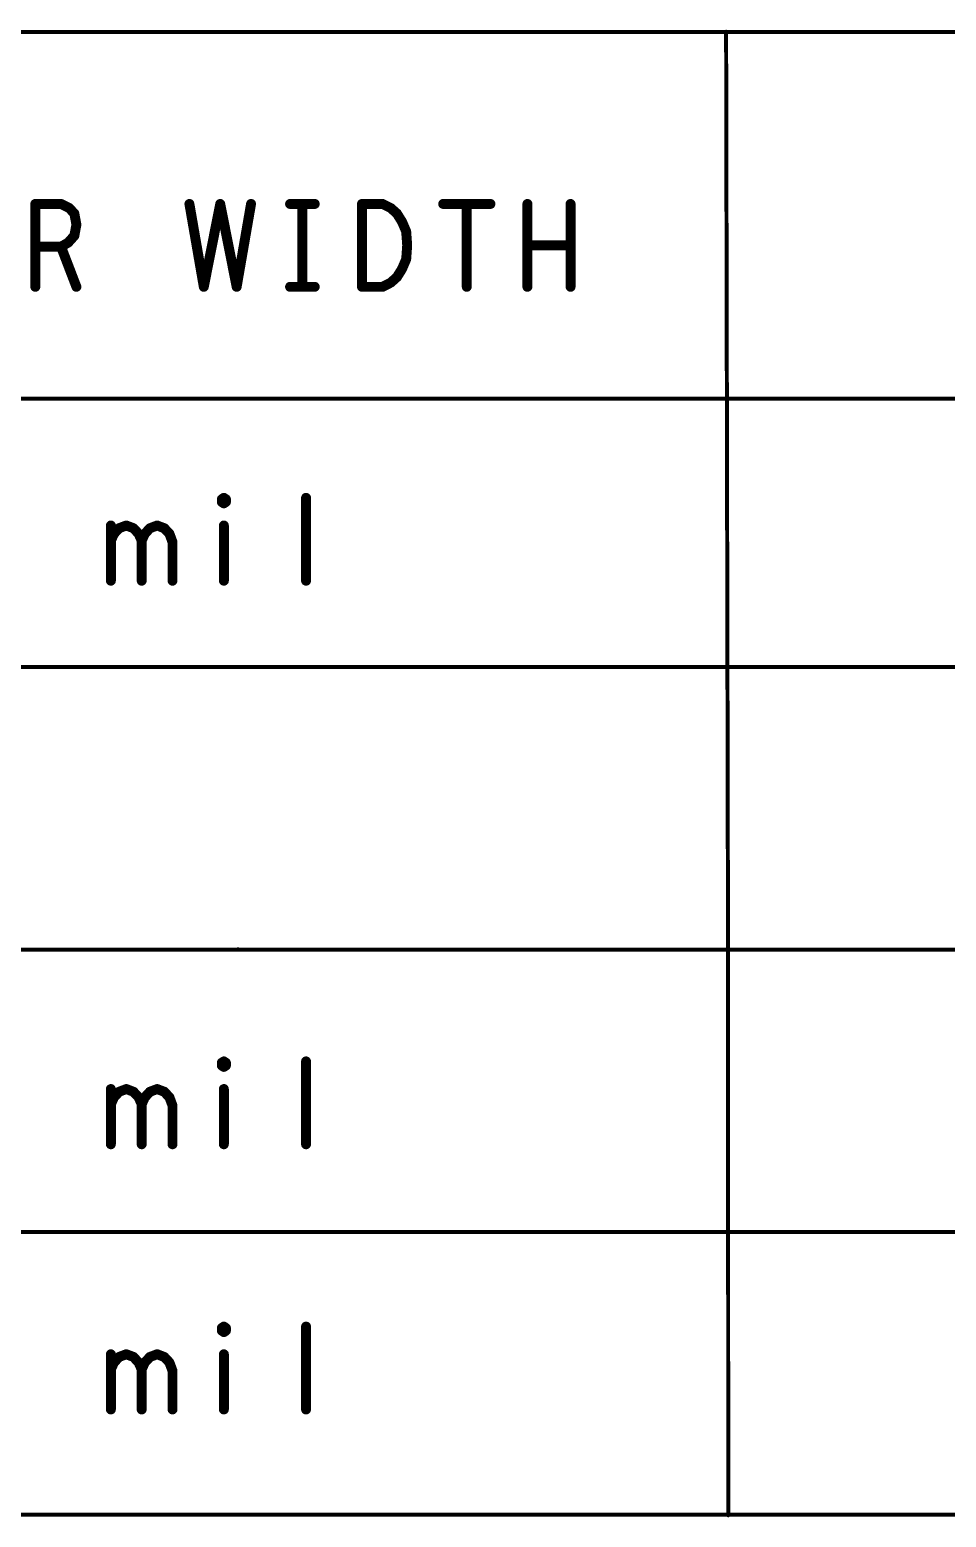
# Model space of a CAD drawing. Extents: x -14.2 to 19.9, y -5.2 to 16.9.
# Drawn here: x -9.896 to -8.513, y -0.942 to 1.301 of the extents above; entities that cross this region are included whole.
import ezdxf

# ---------------------------------------------------------------- set-up
doc = ezdxf.new("R2010")
doc.units = 0
doc.layers.get('0').update_dxf_attribs({"linetype": 'CONTINUOUS'})
doc.layers.add('FAB', color=2, linetype='CONTINUOUS')

# ---------------------------------------------------------------- blocks, each defined once
blk = doc.blocks.new('ROUND_1')
at = {"const_width": 0.003}
blk.add_lwpolyline([(-0.0015, 0, 1), (0.0015, 0, 1)], format="xyb", close=True, dxfattribs=at)
blk = doc.blocks.new('ROUND_105')
at = {"const_width": 0.0075}
blk.add_lwpolyline([(-0.00375, 0, 1), (0.00375, 0, 1)], format="xyb", close=True, dxfattribs=at)

msp = doc.modelspace()

# ---------------------------------------------------------------- linework, layer by layer
at = {"layer": 'FAB'}
for points, const_width in [([(-1.9898, 1.2977), (-12.4148, 1.2977)], 0.006), ([(-8.8448, 1.2981), (-8.8419, -0.0873)], 0.006), ([(-9.8871, 0.9134), (-9.8871, 1.0384)], 0.015), ([(-9.8871, 1.0384), (-9.8483, 1.0384)], 0.015), ([(-9.8483, 1.0384), (-9.8359, 1.0322)], 0.015), ([(-9.8359, 1.0322), (-9.8282, 1.0239)], 0.015), ([(-9.6546, 1.0384), (-9.6329, 0.9134)], 0.015), ([(-9.6329, 0.9134), (-9.6081, 1.0384)], 0.015), ([(-9.6081, 1.0384), (-9.5833, 0.9134)], 0.015), ([(-9.5833, 0.9134), (-9.5616, 1.0384)], 0.015), ([(-9.5027, 1.0384), (-9.4655, 1.0384)], 0.015), ([(-9.4841, 1.0384), (-9.4841, 0.9134)], 0.015), ([(-9.3942, 0.9134), (-9.3942, 1.0384)], 0.015), ([(-9.3942, 1.0384), (-9.3632, 1.0384)], 0.015), ([(-9.3632, 1.0384), (-9.3508, 1.0322)], 0.015), ([(-9.3508, 1.0322), (-9.3415, 1.0239)], 0.015), ([(-9.2717, 1.0384), (-9.2004, 1.0384)], 0.015), ([(-9.2361, 1.0384), (-9.2361, 0.9134)], 0.015), ([(-9.1446, 0.9134), (-9.1446, 1.0384)], 0.015), ([(-9.0795, 1.0384), (-9.0795, 0.9134)], 0.015), ([(-9.8282, 1.0239), (-9.8251, 1.0072)], 0.015), ([(-9.8251, 1.0072), (-9.8282, 0.9905)], 0.015), ([(-9.3415, 1.0239), (-9.3337, 1.0114)], 0.015), ([(-9.3337, 1.0114), (-9.3275, 0.9968)], 0.015), ([(-9.8375, 0.9801), (-9.8483, 0.9739)], 0.015), ([(-9.8282, 0.9905), (-9.8375, 0.9801)], 0.015), ([(-9.3275, 0.9968), (-9.326, 0.9759)], 0.015), ([(-9.8483, 0.9739), (-9.8871, 0.9739)], 0.015), ([(-9.8483, 0.9739), (-9.8251, 0.9134)], 0.015), ([(-9.326, 0.9759), (-9.3275, 0.9551)], 0.015), ([(-9.0795, 0.9759), (-9.1446, 0.9759)], 0.015), ([(-9.3337, 0.9405), (-9.3415, 0.928)], 0.015), ([(-9.3275, 0.9551), (-9.3337, 0.9405)], 0.015), ([(-9.5027, 0.9134), (-9.4655, 0.9134)], 0.015), ([(-9.3632, 0.9134), (-9.3942, 0.9134)], 0.015), ([(-9.3508, 0.9197), (-9.3632, 0.9134)], 0.015), ([(-9.3415, 0.928), (-9.3508, 0.9197)], 0.015), ([(-12.4116, 0.7448), (-1.9866, 0.7448)], 0.006), ([(-9.6057, 0.593), (-9.6026, 0.5951)], 0.015), ([(-9.6057, 0.5889), (-9.6057, 0.593)], 0.015), ([(-9.6026, 0.5868), (-9.6057, 0.5889)], 0.015), ([(-9.6026, 0.5951), (-9.5995, 0.593)], 0.015), ([(-9.5995, 0.5889), (-9.6026, 0.5868)], 0.015), ([(-9.5995, 0.593), (-9.5995, 0.5889)], 0.015), ([(-9.4786, 0.4701), (-9.4786, 0.5951)], 0.015), ([(-9.7731, 0.4701), (-9.7731, 0.5534)], 0.015), ([(-9.7607, 0.5493), (-9.7498, 0.5534)], 0.015), ([(-9.7498, 0.5534), (-9.739, 0.5493)], 0.015), ([(-9.7142, 0.5493), (-9.7033, 0.5534)], 0.015), ([(-9.7033, 0.5534), (-9.6925, 0.5493)], 0.015), ([(-9.6026, 0.5534), (-9.6026, 0.4701)], 0.015), ([(-9.7731, 0.5305), (-9.7684, 0.5409)], 0.015), ([(-9.7684, 0.5409), (-9.7607, 0.5493)], 0.015), ([(-9.739, 0.5493), (-9.7312, 0.5409)], 0.015), ([(-9.7312, 0.5409), (-9.7266, 0.5305)], 0.015), ([(-9.7266, 0.5305), (-9.7219, 0.5409)], 0.015), ([(-9.7219, 0.5409), (-9.7142, 0.5493)], 0.015), ([(-9.6925, 0.5493), (-9.6847, 0.5409)], 0.015), ([(-9.6847, 0.5409), (-9.6801, 0.5284)], 0.015), ([(-9.7266, 0.5305), (-9.7266, 0.4701)], 0.015), ([(-9.6801, 0.5284), (-9.6801, 0.4701)], 0.015), ([(-12.4126, 0.3401), (-1.9876, 0.3401)], 0.006), ([(-12.4174, -0.0864), (-1.9874, -0.0864)], 0.006), ([(-9.5813, -0.0856), (-9.5807, -0.0862)], 0.006), ([(-8.8419, -0.0873), (-8.8416, -0.9395)], 0.006), ([(-9.6057, -0.257), (-9.6026, -0.2549)], 0.015), ([(-9.6057, -0.2611), (-9.6057, -0.257)], 0.015), ([(-9.6026, -0.2632), (-9.6057, -0.2611)], 0.015), ([(-9.6026, -0.2549), (-9.5995, -0.257)], 0.015), ([(-9.5995, -0.2611), (-9.6026, -0.2632)], 0.015), ([(-9.5995, -0.257), (-9.5995, -0.2611)], 0.015), ([(-9.4786, -0.3799), (-9.4786, -0.2549)], 0.015), ([(-9.7731, -0.3799), (-9.7731, -0.2966)], 0.015), ([(-9.7607, -0.3007), (-9.7498, -0.2966)], 0.015), ([(-9.7498, -0.2966), (-9.739, -0.3007)], 0.015), ([(-9.7142, -0.3007), (-9.7033, -0.2966)], 0.015), ([(-9.7033, -0.2966), (-9.6925, -0.3007)], 0.015), ([(-9.6026, -0.2966), (-9.6026, -0.3799)], 0.015), ([(-9.7731, -0.3195), (-9.7684, -0.3091)], 0.015), ([(-9.7684, -0.3091), (-9.7607, -0.3007)], 0.015), ([(-9.739, -0.3007), (-9.7312, -0.3091)], 0.015), ([(-9.7312, -0.3091), (-9.7266, -0.3195)], 0.015), ([(-9.7266, -0.3195), (-9.7219, -0.3091)], 0.015), ([(-9.7266, -0.3195), (-9.7266, -0.3799)], 0.015), ([(-9.7219, -0.3091), (-9.7142, -0.3007)], 0.015), ([(-9.6925, -0.3007), (-9.6847, -0.3091)], 0.015), ([(-9.6847, -0.3091), (-9.6801, -0.3216)], 0.015), ([(-9.6801, -0.3216), (-9.6801, -0.3799)], 0.015), ([(-12.4174, -0.5124), (-1.9924, -0.5124)], 0.006), ([(-9.6057, -0.657), (-9.6026, -0.6549)], 0.015), ([(-9.6057, -0.6611), (-9.6057, -0.657)], 0.015), ([(-9.6026, -0.6549), (-9.5995, -0.657)], 0.015), ([(-9.5995, -0.657), (-9.5995, -0.6611)], 0.015), ([(-9.4786, -0.7799), (-9.4786, -0.6549)], 0.015), ([(-9.6026, -0.6632), (-9.6057, -0.6611)], 0.015), ([(-9.5995, -0.6611), (-9.6026, -0.6632)], 0.015), ([(-9.7731, -0.7799), (-9.7731, -0.6966)], 0.015), ([(-9.7684, -0.7091), (-9.7607, -0.7007)], 0.015), ([(-9.7607, -0.7007), (-9.7498, -0.6966)], 0.015), ([(-9.7498, -0.6966), (-9.739, -0.7007)], 0.015), ([(-9.739, -0.7007), (-9.7312, -0.7091)], 0.015), ([(-9.7219, -0.7091), (-9.7142, -0.7007)], 0.015), ([(-9.7142, -0.7007), (-9.7033, -0.6966)], 0.015), ([(-9.7033, -0.6966), (-9.6925, -0.7007)], 0.015), ([(-9.6925, -0.7007), (-9.6847, -0.7091)], 0.015), ([(-9.6026, -0.6966), (-9.6026, -0.7799)], 0.015), ([(-9.7731, -0.7195), (-9.7684, -0.7091)], 0.015), ([(-9.7312, -0.7091), (-9.7266, -0.7195)], 0.015), ([(-9.7266, -0.7195), (-9.7219, -0.7091)], 0.015), ([(-9.7266, -0.7195), (-9.7266, -0.7799)], 0.015), ([(-9.6847, -0.7091), (-9.6801, -0.7216)], 0.015), ([(-9.6801, -0.7216), (-9.6801, -0.7799)], 0.015), ([(-12.4144, -0.9384), (-1.9874, -0.9384)], 0.006)]:
    msp.add_lwpolyline(points, dxfattribs=dict(at, const_width=const_width))

# ---------------------------------------------------------------- block references
for name, p in [('ROUND_1', (-8.8448, 1.2981)), ('ROUND_105', (-9.8871, 1.0384)), ('ROUND_105', (-9.8871, 1.0384)), ('ROUND_105', (-9.8483, 1.0384)), ('ROUND_105', (-9.8483, 1.0384)), ('ROUND_105', (-9.8359, 1.0322)), ('ROUND_105', (-9.8359, 1.0322)), ('ROUND_105', (-9.6546, 1.0384)), ('ROUND_105', (-9.6081, 1.0384)), ('ROUND_105', (-9.6081, 1.0384)), ('ROUND_105', (-9.5616, 1.0384)), ('ROUND_105', (-9.5027, 1.0384)), ('ROUND_105', (-9.4841, 1.0384)), ('ROUND_105', (-9.4655, 1.0384)), ('ROUND_105', (-9.3942, 1.0384)), ('ROUND_105', (-9.3942, 1.0384)), ('ROUND_105', (-9.3632, 1.0384)), ('ROUND_105', (-9.3632, 1.0384)), ('ROUND_105', (-9.3508, 1.0322)), ('ROUND_105', (-9.3508, 1.0322)), ('ROUND_105', (-9.2717, 1.0384)), ('ROUND_105', (-9.2361, 1.0384)), ('ROUND_105', (-9.2004, 1.0384)), ('ROUND_105', (-9.1446, 1.0384)), ('ROUND_105', (-9.0795, 1.0384)), ('ROUND_105', (-9.8282, 1.0239)), ('ROUND_105', (-9.8282, 1.0239)), ('ROUND_105', (-9.8251, 1.0072)), ('ROUND_105', (-9.8251, 1.0072)), ('ROUND_105', (-9.3415, 1.0239)), ('ROUND_105', (-9.3415, 1.0239)), ('ROUND_105', (-9.3337, 1.0114)), ('ROUND_105', (-9.3337, 1.0114)), ('ROUND_105', (-9.8375, 0.9801)), ('ROUND_105', (-9.8375, 0.9801)), ('ROUND_105', (-9.8282, 0.9905)), ('ROUND_105', (-9.8282, 0.9905)), ('ROUND_105', (-9.3275, 0.9968)), ('ROUND_105', (-9.3275, 0.9968)), ('ROUND_105', (-9.8871, 0.9739)), ('ROUND_105', (-9.8483, 0.9739)), ('ROUND_105', (-9.8483, 0.9739)), ('ROUND_105', (-9.8483, 0.9739)), ('ROUND_105', (-9.326, 0.9759)), ('ROUND_105', (-9.326, 0.9759)), ('ROUND_105', (-9.1446, 0.9759)), ('ROUND_105', (-9.0795, 0.9759)), ('ROUND_105', (-9.3337, 0.9405)), ('ROUND_105', (-9.3337, 0.9405)), ('ROUND_105', (-9.3275, 0.9551)), ('ROUND_105', (-9.3275, 0.9551)), ('ROUND_105', (-9.8871, 0.9134)), ('ROUND_105', (-9.8251, 0.9134)), ('ROUND_105', (-9.6329, 0.9134)), ('ROUND_105', (-9.6329, 0.9134)), ('ROUND_105', (-9.5833, 0.9134)), ('ROUND_105', (-9.5833, 0.9134)), ('ROUND_105', (-9.5027, 0.9134)), ('ROUND_105', (-9.4841, 0.9134)), ('ROUND_105', (-9.4655, 0.9134)), ('ROUND_105', (-9.3942, 0.9134)), ('ROUND_105', (-9.3942, 0.9134)), ('ROUND_105', (-9.3632, 0.9134)), ('ROUND_105', (-9.3632, 0.9134)), ('ROUND_105', (-9.3508, 0.9197)), ('ROUND_105', (-9.3508, 0.9197)), ('ROUND_105', (-9.3415, 0.928)), ('ROUND_105', (-9.3415, 0.928)), ('ROUND_105', (-9.2361, 0.9134)), ('ROUND_105', (-9.1446, 0.9134)), ('ROUND_105', (-9.0795, 0.9134)), ('ROUND_105', (-9.6057, 0.593)), ('ROUND_105', (-9.6057, 0.593)), ('ROUND_105', (-9.6057, 0.5889)), ('ROUND_105', (-9.6057, 0.5889)), ('ROUND_105', (-9.6026, 0.5951)), ('ROUND_105', (-9.6026, 0.5951)), ('ROUND_105', (-9.6026, 0.5868)), ('ROUND_105', (-9.6026, 0.5868)), ('ROUND_105', (-9.5995, 0.593)), ('ROUND_105', (-9.5995, 0.593)), ('ROUND_105', (-9.5995, 0.5889)), ('ROUND_105', (-9.5995, 0.5889)), ('ROUND_105', (-9.4786, 0.5951)), ('ROUND_105', (-9.7731, 0.5534)), ('ROUND_105', (-9.7498, 0.5534)), ('ROUND_105', (-9.7498, 0.5534)), ('ROUND_105', (-9.7033, 0.5534)), ('ROUND_105', (-9.7033, 0.5534)), ('ROUND_105', (-9.6026, 0.5534)), ('ROUND_105', (-9.7684, 0.5409)), ('ROUND_105', (-9.7684, 0.5409)), ('ROUND_105', (-9.7607, 0.5493)), ('ROUND_105', (-9.7607, 0.5493)), ('ROUND_105', (-9.739, 0.5493)), ('ROUND_105', (-9.739, 0.5493)), ('ROUND_105', (-9.7312, 0.5409)), ('ROUND_105', (-9.7312, 0.5409)), ('ROUND_105', (-9.7219, 0.5409)), ('ROUND_105', (-9.7219, 0.5409)), ('ROUND_105', (-9.7142, 0.5493)), ('ROUND_105', (-9.7142, 0.5493)), ('ROUND_105', (-9.6925, 0.5493)), ('ROUND_105', (-9.6925, 0.5493)), ('ROUND_105', (-9.6847, 0.5409)), ('ROUND_105', (-9.6847, 0.5409)), ('ROUND_105', (-9.7731, 0.5305)), ('ROUND_105', (-9.7266, 0.5305)), ('ROUND_105', (-9.7266, 0.5305)), ('ROUND_105', (-9.7266, 0.5305)), ('ROUND_105', (-9.6801, 0.5284)), ('ROUND_105', (-9.6801, 0.5284)), ('ROUND_105', (-9.7731, 0.4701)), ('ROUND_105', (-9.7266, 0.4701)), ('ROUND_105', (-9.6801, 0.4701)), ('ROUND_105', (-9.6026, 0.4701)), ('ROUND_105', (-9.4786, 0.4701)), ('ROUND_1', (-9.5813, -0.0856)), ('ROUND_1', (-9.5807, -0.0862)), ('ROUND_1', (-8.8419, -0.0873)), ('ROUND_1', (-8.8419, -0.0873)), ('ROUND_105', (-9.6057, -0.257)), ('ROUND_105', (-9.6057, -0.257)), ('ROUND_105', (-9.6057, -0.2611)), ('ROUND_105', (-9.6057, -0.2611)), ('ROUND_105', (-9.6026, -0.2549)), ('ROUND_105', (-9.6026, -0.2549)), ('ROUND_105', (-9.6026, -0.2632)), ('ROUND_105', (-9.6026, -0.2632)), ('ROUND_105', (-9.5995, -0.257)), ('ROUND_105', (-9.5995, -0.257)), ('ROUND_105', (-9.5995, -0.2611)), ('ROUND_105', (-9.5995, -0.2611)), ('ROUND_105', (-9.4786, -0.2549)), ('ROUND_105', (-9.7731, -0.2966)), ('ROUND_105', (-9.7498, -0.2966)), ('ROUND_105', (-9.7498, -0.2966)), ('ROUND_105', (-9.7033, -0.2966)), ('ROUND_105', (-9.7033, -0.2966)), ('ROUND_105', (-9.6026, -0.2966)), ('ROUND_105', (-9.7731, -0.3195)), ('ROUND_105', (-9.7684, -0.3091)), ('ROUND_105', (-9.7684, -0.3091)), ('ROUND_105', (-9.7607, -0.3007)), ('ROUND_105', (-9.7607, -0.3007)), ('ROUND_105', (-9.739, -0.3007)), ('ROUND_105', (-9.739, -0.3007)), ('ROUND_105', (-9.7312, -0.3091)), ('ROUND_105', (-9.7312, -0.3091)), ('ROUND_105', (-9.7266, -0.3195)), ('ROUND_105', (-9.7266, -0.3195)), ('ROUND_105', (-9.7266, -0.3195)), ('ROUND_105', (-9.7219, -0.3091)), ('ROUND_105', (-9.7219, -0.3091)), ('ROUND_105', (-9.7142, -0.3007)), ('ROUND_105', (-9.7142, -0.3007)), ('ROUND_105', (-9.6925, -0.3007)), ('ROUND_105', (-9.6925, -0.3007)), ('ROUND_105', (-9.6847, -0.3091)), ('ROUND_105', (-9.6847, -0.3091)), ('ROUND_105', (-9.6801, -0.3216)), ('ROUND_105', (-9.6801, -0.3216)), ('ROUND_105', (-9.7731, -0.3799)), ('ROUND_105', (-9.7266, -0.3799)), ('ROUND_105', (-9.6801, -0.3799)), ('ROUND_105', (-9.6026, -0.3799)), ('ROUND_105', (-9.4786, -0.3799)), ('ROUND_105', (-9.6057, -0.657)), ('ROUND_105', (-9.6057, -0.657)), ('ROUND_105', (-9.6026, -0.6549)), ('ROUND_105', (-9.6026, -0.6549)), ('ROUND_105', (-9.5995, -0.657)), ('ROUND_105', (-9.5995, -0.657)), ('ROUND_105', (-9.4786, -0.6549)), ('ROUND_105', (-9.6057, -0.6611)), ('ROUND_105', (-9.6057, -0.6611)), ('ROUND_105', (-9.6026, -0.6632)), ('ROUND_105', (-9.6026, -0.6632)), ('ROUND_105', (-9.5995, -0.6611)), ('ROUND_105', (-9.5995, -0.6611)), ('ROUND_105', (-9.7731, -0.6966)), ('ROUND_105', (-9.7607, -0.7007)), ('ROUND_105', (-9.7607, -0.7007)), ('ROUND_105', (-9.7498, -0.6966)), ('ROUND_105', (-9.7498, -0.6966)), ('ROUND_105', (-9.739, -0.7007)), ('ROUND_105', (-9.739, -0.7007)), ('ROUND_105', (-9.7142, -0.7007)), ('ROUND_105', (-9.7142, -0.7007)), ('ROUND_105', (-9.7033, -0.6966)), ('ROUND_105', (-9.7033, -0.6966)), ('ROUND_105', (-9.6925, -0.7007)), ('ROUND_105', (-9.6925, -0.7007)), ('ROUND_105', (-9.6026, -0.6966)), ('ROUND_105', (-9.7731, -0.7195)), ('ROUND_105', (-9.7684, -0.7091)), ('ROUND_105', (-9.7684, -0.7091)), ('ROUND_105', (-9.7312, -0.7091)), ('ROUND_105', (-9.7312, -0.7091)), ('ROUND_105', (-9.7266, -0.7195)), ('ROUND_105', (-9.7266, -0.7195)), ('ROUND_105', (-9.7266, -0.7195)), ('ROUND_105', (-9.7219, -0.7091)), ('ROUND_105', (-9.7219, -0.7091)), ('ROUND_105', (-9.6847, -0.7091)), ('ROUND_105', (-9.6847, -0.7091)), ('ROUND_105', (-9.6801, -0.7216)), ('ROUND_105', (-9.6801, -0.7216)), ('ROUND_105', (-9.7731, -0.7799)), ('ROUND_105', (-9.7266, -0.7799)), ('ROUND_105', (-9.6801, -0.7799)), ('ROUND_105', (-9.6026, -0.7799)), ('ROUND_105', (-9.4786, -0.7799)), ('ROUND_1', (-8.8416, -0.9395))]:
    msp.add_blockref(name, p, dxfattribs=at)

doc.saveas('drawing.dxf')
